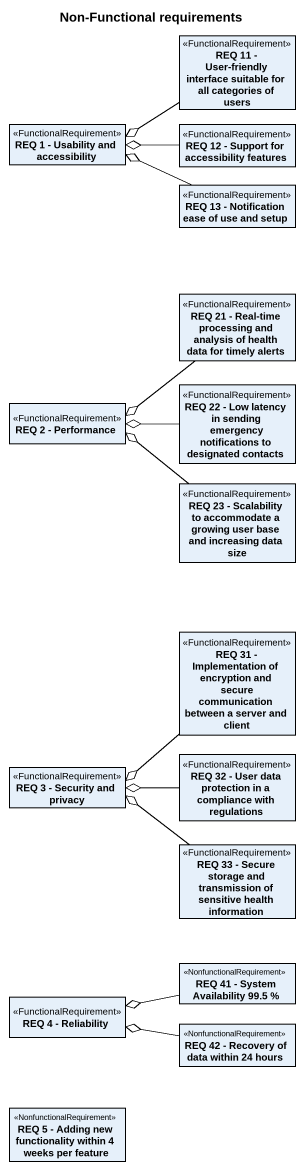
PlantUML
@startuml
title Non-Functional requirements
hide circle
hide empty members
class "REQ 11 - User-friendly interface suitable for all categories of users" as REQ_11_User_friendly <<FunctionalRequirement>>
class "REQ 1 - Usability and accessibility" as REQ_1_Usability_and <<FunctionalRequirement>>
class "REQ 12 - Support for accessibility features" as REQ_12_Support_for <<FunctionalRequirement>>
class "REQ 13 - Notification ease of use and setup" as REQ_13_Notification_ease_of <<FunctionalRequirement>>
class "REQ 21 - Real-time processing and analysis of health data for timely alerts" as REQ_21_Real_time_processing <<FunctionalRequirement>>
class "REQ 2 - Performance" as REQ_2_Performance <<FunctionalRequirement>>
class "REQ 22 - Low latency in sending emergency notifications to designated contacts" as REQ_22_Low_latency_in <<FunctionalRequirement>>
class "REQ 23 - Scalability to accommodate a growing user base and increasing data size" as REQ_23_Scalability_to <<FunctionalRequirement>>
class "REQ 31 - Implementation of encryption and secure communication between a server and client" as REQ_31_Implementation_of <<FunctionalRequirement>>
class "REQ 32 - User data protection in a compliance with regulations" as REQ_32_User_data_protection <<FunctionalRequirement>>
class "REQ 3 - Security and privacy" as REQ_3_Security_and_privacy <<FunctionalRequirement>>
class "REQ 33 - Secure storage and transmission of sensitive health information" as REQ_33_Secure_storage_and <<FunctionalRequirement>>
class "REQ 41 - System Availability 99.5 %" as REQ_41_System_Availability <<NonfunctionalRequirement>>
class "REQ 4 - Reliability" as REQ_4_Reliability <<FunctionalRequirement>>
class "REQ 42 - Recovery of data within 24 hours" as REQ_42_Recovery_of_data <<NonfunctionalRequirement>>
class "REQ 5 - Adding new functionality within 4 weeks per feature" as REQ_5_Adding_new <<NonfunctionalRequirement>>
REQ_11_User_friendly -left-o REQ_1_Usability_and
REQ_12_Support_for -left-o REQ_1_Usability_and
REQ_13_Notification_ease_of -left-o REQ_1_Usability_and
REQ_21_Real_time_processing -left-o REQ_2_Performance
REQ_22_Low_latency_in -left-o REQ_2_Performance
REQ_23_Scalability_to -left-o REQ_2_Performance
REQ_31_Implementation_of --o REQ_3_Security_and_privacy
REQ_32_User_data_protection -left-o REQ_3_Security_and_privacy
REQ_33_Secure_storage_and -left-o REQ_3_Security_and_privacy
REQ_41_System_Availability -left-o REQ_4_Reliability
REQ_42_Recovery_of_data -left-o REQ_4_Reliability
@enduml
